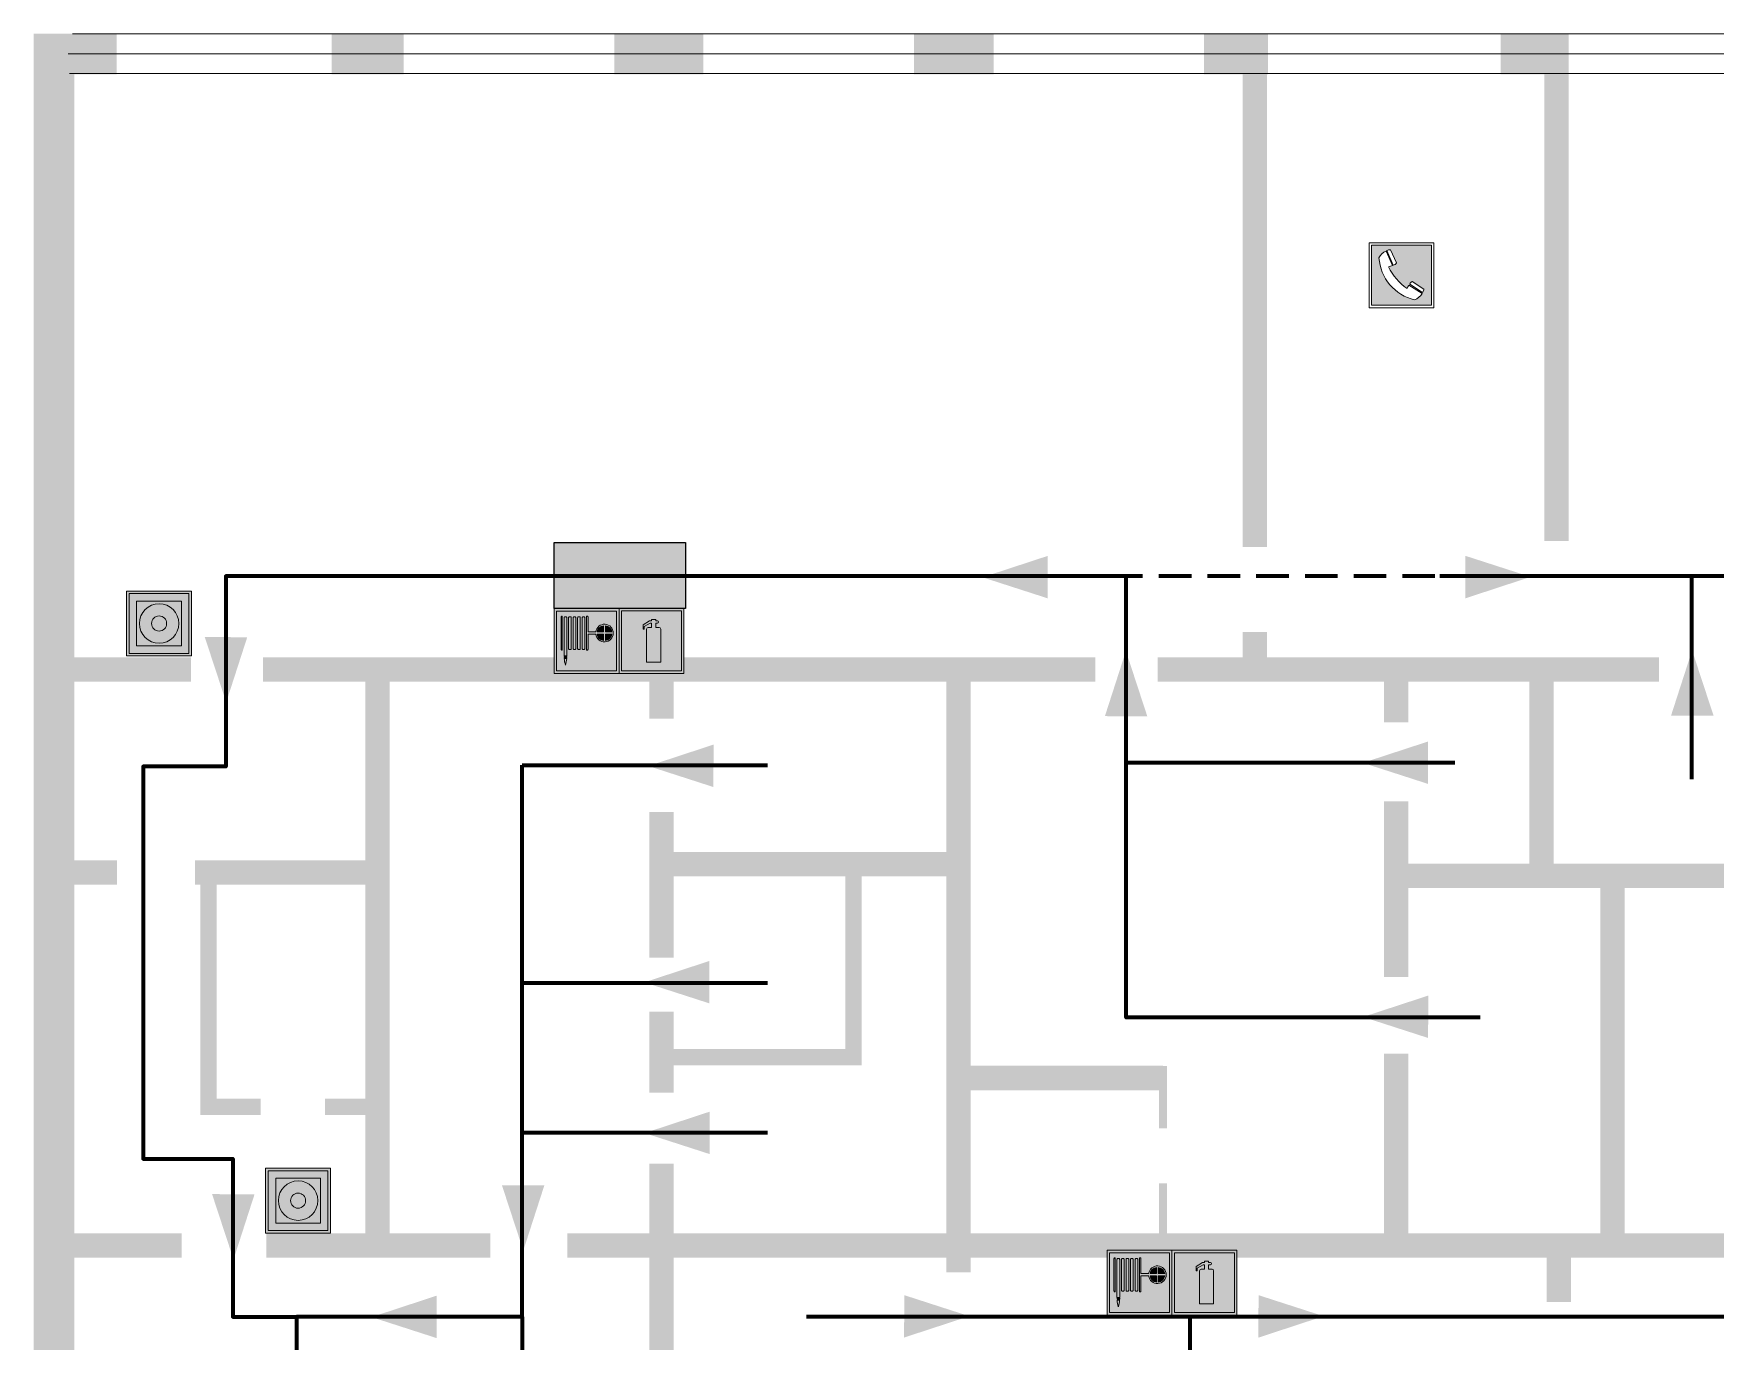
# Model space of a CAD drawing. Header units: millimetres. Extents: x 13114 to 67229, y 22859 to 38520.
# Drawn here: x 30565.2 to 30772.3, y 30630.4 to 30791.4 of the extents above; entities that cross this region are included whole.
import ezdxf

# ---------------------------------------------------------------- set-up
doc = ezdxf.new("R2010")
doc.units = ezdxf.units.MM
doc.linetypes.add('{ Wide Dash }', pattern=[12, 4, -2, 4, -2])
doc.layers.add('План_Штампы', color=7, linetype='Continuous')

# ---------------------------------------------------------------- blocks, each defined once
blk = doc.blocks.new('A$C37112FD5')
at = {"true_color": 0xf5f5ff}
h = blk.add_hatch(color=7, dxfattribs=at)
h.dxf.hatch_style = 1
h.paths.add_polyline_path([(12.8, -7.4), (0, -7.4), (0, -20.2), (12.8, -20.2)])
h.paths.add_polyline_path([(12.29, -7.91), (12.29, -19.69), (0.51, -19.69), (0.51, -7.91)], flags=16)
h.paths.add_polyline_path([(4.98, -9.04, -0.42597), (5.17, -9.22), (5.17, -12.25), (5.17, -15.29, -0.432244), (4.98, -15.47), (4.83, -15.47, -0.42597), (4.64, -15.29), (4.64, -12.25), (4.64, -9.22, -0.432244), (4.83, -9.04)], flags=0)
h.paths.add_polyline_path([(4.28, -9.22), (4.28, -12.25), (4.28, -15.29, -0.432244), (4.09, -15.47), (3.94, -15.47, -0.42597), (3.75, -15.29), (3.75, -12.25), (3.75, -9.22, -0.432244), (3.94, -9.04), (4.09, -9.04, -0.42597)], flags=0)
h.paths.add_polyline_path([(5.72, -9.04), (5.87, -9.04, -0.42597), (6.06, -9.22), (6.06, -12.25), (6.06, -15.29, -0.432244), (5.87, -15.47), (5.72, -15.47, -0.42597), (5.53, -15.29), (5.53, -12.25), (5.53, -9.22, -0.432244)], flags=0)
h.paths.add_polyline_path([(6.42, -8.9), (6.5, -8.9, -0.42597), (6.69, -9.08), (6.69, -12.03), (8.21, -12.03, -15.824349), (8.21, -12.47), (6.69, -12.47), (6.69, -15.42, -0.432244), (6.5, -15.6), (6.42, -15.6)], flags=0)
h.paths.add_polyline_path([(3.39, -9.22), (3.39, -12.25), (3.39, -15.29, -0.432244), (3.2, -15.47), (3.05, -15.47, -0.42597), (2.85, -15.29), (2.85, -12.25), (2.85, -9.22, -0.432244), (3.05, -9.04), (3.2, -9.04, -0.42597)], flags=0)
h.paths.add_polyline_path([(2.5, -9.22), (2.5, -16.71), (1.96, -16.71), (1.96, -9.22, -0.432244), (2.15, -9.04), (2.31, -9.04, -0.42597)], flags=0)
h.paths.add_polyline_path([(1.61, -8.9), (1.61, -15.6), (1.57, -15.6, -0.42597), (1.37, -15.42), (1.37, -12.03), (1.37, -9.09, -0.432244), (1.57, -8.9)], flags=0)
h.paths.add_polyline_path([(9.76, -10.81), (9.76, -12.03), (8.49, -12.03, -0.336371)], flags=0)
h.paths.add_polyline_path([(8.49, -12.47), (9.76, -12.47), (9.76, -13.7, -0.336371)], flags=0)
h.paths.add_polyline_path([(10.11, -10.81, -0.336371), (11.38, -12.03), (10.11, -12.03)], flags=0)
h.paths.add_polyline_path([(10.11, -12.47), (11.38, -12.47, -0.336371), (10.11, -13.7)], flags=0)
h.paths.add_polyline_path([(2.5, -16.84), (2.5, -17.05), (1.97, -17.05), (1.97, -16.84)], flags=0)
h.paths.add_polyline_path([(2.5, -17.24, -0.033778), (2.24, -18.6, -0.033778), (1.97, -17.24)], flags=0)
h = blk.add_hatch(color=242)
h.dxf.hatch_style = 1
h.paths.add_polyline_path([(12.29, -7.91), (0.51, -7.91), (0.51, -19.69), (12.29, -19.69)])
h.paths.add_polyline_path([(6.42, -15.6), (6.42, -8.9), (6.5, -8.9, -0.42597), (6.69, -9.08), (6.69, -12.03), (8.21, -12.03, -15.824349), (8.21, -12.47), (6.69, -12.47), (6.69, -15.42, -0.432244), (6.5, -15.6)], flags=16)
h.paths.add_polyline_path([(5.87, -15.47), (5.72, -15.47, -0.42597), (5.53, -15.29), (5.53, -12.25), (5.53, -9.22, -0.432244), (5.72, -9.04), (5.87, -9.04, -0.42597), (6.06, -9.22), (6.06, -12.25), (6.06, -15.29, -0.432244)], flags=16)
h.paths.add_polyline_path([(4.98, -15.47), (4.83, -15.47, -0.42597), (4.64, -15.29), (4.64, -12.25), (4.64, -9.22, -0.432244), (4.83, -9.04), (4.98, -9.04, -0.42597), (5.17, -9.22), (5.17, -12.25), (5.17, -15.29, -0.432244)], flags=16)
h.paths.add_polyline_path([(4.09, -15.47), (3.94, -15.47, -0.42597), (3.75, -15.29), (3.75, -12.25), (3.75, -9.22, -0.432244), (3.94, -9.04), (4.09, -9.04, -0.42597), (4.28, -9.22), (4.28, -12.25), (4.28, -15.29, -0.432244)], flags=16)
h.paths.add_polyline_path([(3.2, -15.47), (3.05, -15.47, -0.42597), (2.85, -15.29), (2.85, -12.25), (2.85, -9.22, -0.432244), (3.05, -9.04), (3.2, -9.04, -0.42597), (3.39, -9.22), (3.39, -12.25), (3.39, -15.29, -0.432244)], flags=16)
h.paths.add_polyline_path([(2.5, -17.05), (1.97, -17.05), (1.97, -16.84), (2.5, -16.84)], flags=16)
h.paths.add_polyline_path([(2.5, -17.24, -0.033778), (2.24, -18.6, -0.033778), (1.97, -17.24)], flags=16)
h.paths.add_polyline_path([(2.5, -16.71), (1.96, -16.71), (1.96, -9.22, -0.432244), (2.15, -9.04), (2.31, -9.04, -0.42597), (2.5, -9.22)], flags=16)
h.paths.add_polyline_path([(1.61, -15.6), (1.57, -15.6, -0.42597), (1.37, -15.42), (1.37, -12.03), (1.37, -9.09, -0.432244), (1.57, -8.9), (1.61, -8.9)], flags=16)
h.paths.add_polyline_path([(8.49, -12.47), (9.76, -12.47), (9.76, -13.7, -0.336371)], flags=0)
h.paths.add_polyline_path([(10.11, -13.7), (10.11, -12.47), (11.38, -12.47, -0.336371)], flags=0)
h.paths.add_polyline_path([(8.49, -12.03, -0.336371), (9.76, -10.81), (9.76, -12.03)], flags=0)
h.paths.add_polyline_path([(10.11, -12.03), (10.11, -10.81, -0.336371), (11.38, -12.03)], flags=0)
h = blk.add_hatch(color=7, dxfattribs=at)
h.dxf.hatch_style = 1
h.paths.add_polyline_path([(1.61, -8.9), (1.57, -8.9, 0.432244), (1.37, -9.09), (1.37, -12.03), (1.37, -15.42, 0.42597), (1.57, -15.6), (1.61, -15.6)])
h.paths.add_polyline_path([(2.5, -9.22, 0.42597), (2.31, -9.04), (2.15, -9.04, 0.432244), (1.96, -9.22), (1.96, -16.71), (2.5, -16.71)])
h.paths.add_polyline_path([(2.5, -16.84), (1.97, -16.84), (1.97, -17.05), (2.5, -17.05)])
h.paths.add_polyline_path([(2.5, -17.24), (1.97, -17.24, 0.033778), (2.24, -18.6, 0.033778)])
h.paths.add_polyline_path([(3.39, -12.25), (3.39, -9.22, 0.42597), (3.2, -9.04), (3.05, -9.04, 0.432244), (2.85, -9.22), (2.85, -12.25), (2.85, -15.29, 0.42597), (3.05, -15.47), (3.2, -15.47, 0.432244), (3.39, -15.29)])
h.paths.add_polyline_path([(4.28, -12.25), (4.28, -9.22, 0.42597), (4.09, -9.04), (3.94, -9.04, 0.432244), (3.75, -9.22), (3.75, -12.25), (3.75, -15.29, 0.42597), (3.94, -15.47), (4.09, -15.47, 0.432244), (4.28, -15.29)])
h.paths.add_polyline_path([(5.17, -12.25), (5.17, -9.22, 0.42597), (4.98, -9.04), (4.83, -9.04, 0.432244), (4.64, -9.22), (4.64, -12.25), (4.64, -15.29, 0.42597), (4.83, -15.47), (4.98, -15.47, 0.432244), (5.17, -15.29)])
h.paths.add_polyline_path([(6.06, -12.25), (6.06, -9.22, 0.42597), (5.87, -9.04), (5.72, -9.04, 0.432244), (5.53, -9.22), (5.53, -12.25), (5.53, -15.29, 0.42597), (5.72, -15.47), (5.87, -15.47, 0.432244), (6.06, -15.29)])
h.paths.add_polyline_path([(6.69, -12.47), (8.21, -12.47, 15.824349), (8.21, -12.03), (6.69, -12.03), (6.69, -9.08, 0.42597), (6.5, -8.9), (6.42, -8.9), (6.42, -15.6), (6.5, -15.6, 0.432244), (6.69, -15.42)])
h.paths.add_polyline_path([(8.49, -12.47), (9.76, -12.47), (9.76, -13.7, -0.336371)], flags=16)
h.paths.add_polyline_path([(8.49, -12.03, -0.336371), (9.76, -10.81), (9.76, -12.03)], flags=16)
h.paths.add_polyline_path([(10.11, -12.47), (11.38, -12.47, -0.336371), (10.11, -13.7)], flags=16)
h.paths.add_polyline_path([(10.11, -12.03), (10.11, -10.81, -0.336371), (11.38, -12.03)], flags=16)
h = blk.add_hatch(color=242)
h.dxf.hatch_style = 1
h.paths.add_polyline_path([(9.76, -10.81, 0.336371), (8.49, -12.03), (9.76, -12.03)])
h.paths.add_polyline_path([(10.11, -10.81), (10.11, -12.03), (11.38, -12.03, 0.336371)])
h.paths.add_polyline_path([(11.38, -12.47), (10.11, -12.47), (10.11, -13.7, 0.336371)])
h.paths.add_polyline_path([(9.76, -12.47), (8.49, -12.47, 0.336371), (9.76, -13.7)])
at = {"color": 242, "lineweight": 5}
for p, q in [((0, -20.2), (0, -7.4)), ((0, -7.4), (12.8, -7.4)), ((1.37, -12.03), (1.37, -9.08)), ((1.57, -8.9), (1.61, -8.9)), ((1.61, -8.9), (1.61, -15.6)), ((1.96, -16.71), (1.96, -9.22)), ((2.15, -9.04), (2.31, -9.04)), ((2.5, -16.71), (2.5, -9.22)), ((2.85, -12.25), (2.85, -9.22)), ((3.05, -9.04), (3.2, -9.04)), ((3.39, -12.25), (3.39, -9.22)), ((3.75, -12.25), (3.75, -9.22)), ((3.94, -9.04), (4.09, -9.04)), ((4.28, -12.25), (4.28, -9.22)), ((4.64, -12.25), (4.64, -9.22)), ((4.83, -9.04), (4.98, -9.04)), ((5.17, -12.25), (5.17, -9.22)), ((5.53, -12.25), (5.53, -9.22)), ((5.72, -9.04), (5.87, -9.04)), ((6.06, -12.25), (6.06, -9.22)), ((6.42, -8.9), (6.42, -15.6)), ((6.5, -8.9), (6.42, -8.9)), ((6.69, -12.03), (6.69, -9.08)), ((12.8, -20.2), (12.8, -7.4)), ((1.37, -12.03), (1.37, -15.42)), ((2.85, -12.25), (2.85, -15.29)), ((3.39, -12.25), (3.39, -15.29)), ((3.75, -12.25), (3.75, -15.29)), ((4.28, -12.25), (4.28, -15.29)), ((4.64, -12.25), (4.64, -15.29)), ((5.17, -12.25), (5.17, -15.29)), ((5.53, -12.25), (5.53, -15.29)), ((6.06, -12.25), (6.06, -15.29)), ((8.21, -12.03), (6.69, -12.03)), ((8.21, -12.47), (6.69, -12.47)), ((6.69, -12.47), (6.69, -15.42)), ((9.76, -12.03), (8.49, -12.03)), ((9.76, -12.47), (8.49, -12.47)), ((9.76, -10.81), (9.76, -12.03)), ((9.76, -12.47), (9.76, -13.7)), ((10.11, -10.81), (10.11, -12.03)), ((11.38, -12.03), (10.11, -12.03)), ((11.38, -12.47), (10.11, -12.47)), ((10.11, -12.47), (10.11, -13.7)), ((1.57, -15.6), (1.61, -15.6)), ((3.05, -15.47), (3.2, -15.47)), ((3.94, -15.47), (4.09, -15.47)), ((4.83, -15.47), (4.98, -15.47)), ((5.72, -15.47), (5.87, -15.47)), ((6.42, -15.6), (6.5, -15.6)), ((1.96, -16.71), (2.5, -16.71)), ((1.97, -16.84), (2.5, -16.84)), ((1.97, -17.05), (1.97, -16.84)), ((2.5, -17.05), (1.97, -17.05)), ((1.97, -17.24), (2.5, -17.24)), ((2.5, -16.84), (2.5, -17.05)), ((0, -20.2), (12.8, -20.2))]:
    blk.add_line(p, q, dxfattribs=at)
blk.add_lwpolyline([(0.51, -7.91), (12.29, -7.91), (12.29, -19.69), (0.51, -19.69)], close=True, dxfattribs=at)
for centre, radius, start, end in [((1.56, -9.09), 0.182, 87.1027, 180.6071), ((2.15, -9.22), 0.182, 87.1027, 180.6071), ((2.32, -9.22), 0.182, 359.3929, 92.8973), ((3.04, -9.22), 0.182, 87.1027, 180.6071), ((3.21, -9.22), 0.182, 359.3929, 92.8973), ((3.93, -9.22), 0.182, 87.1027, 180.6071), ((4.1, -9.22), 0.182, 359.3929, 92.8973), ((4.82, -9.22), 0.182, 87.1027, 180.6071), ((4.99, -9.22), 0.182, 359.3929, 92.8973), ((5.71, -9.22), 0.182, 87.1027, 180.6071), ((5.88, -9.22), 0.182, 359.3929, 92.8973), ((6.51, -9.09), 0.182, 359.3929, 92.8973), ((9.93, -12.25), 1.74, 187.2319, 172.7681), ((9.93, -12.25), 1.46, 96.9927, 171.3585), ((9.93, -12.25), 1.46, 188.6415, 263.0073), ((9.93, -12.25), 1.46, 8.6415, 83.0073), ((9.93, -12.25), 1.46, 276.9927, 351.3585), ((1.56, -15.42), 0.182, 179.3929, 272.8973), ((3.04, -15.29), 0.182, 179.3929, 272.8973), ((3.21, -15.29), 0.182, 267.1027, 0.6071), ((3.93, -15.29), 0.182, 179.3929, 272.8973), ((4.1, -15.29), 0.182, 267.1027, 0.6071), ((4.82, -15.29), 0.182, 179.3929, 272.8973), ((4.99, -15.29), 0.182, 267.1027, 0.6071), ((5.71, -15.29), 0.182, 179.3929, 272.8973), ((5.88, -15.29), 0.182, 267.1027, 0.6071), ((6.51, -15.42), 0.182, 267.1027, 0.6071), ((12.17, -15.98), 10.27, 187.041, 194.7793), ((-7.7, -15.98), 10.27, 345.2207, 352.959)]:
    blk.add_arc(centre, radius, start, end, dxfattribs=at)
blk = doc.blocks.new('A$C3AD82952')
at = {"true_color": 0xf5f5ff}
h = blk.add_hatch(color=7, dxfattribs=at)
h.dxf.hatch_style = 1
h.paths.add_polyline_path([(8.21, 8.73, 0.414214), (7.89, 9.05), (7.22, 9.05), (7.22, 9.92), (7.59, 9.92, 1), (7.57, 10.36), (7.22, 10.36), (7.22, 10.6), (6.43, 10.6), (6.43, 10.36), (6.01, 10.36), (4.74, 9.59), (4.74, 8.69), (4.98, 8.73), (4.98, 9.26), (6.12, 9.91), (6.43, 9.91), (6.43, 9.05), (5.76, 9.05, 0.414214), (5.44, 8.73), (5.44, 2.2), (8.21, 2.2)], flags=0)
h.paths.add_polyline_path([(12.8, 12.8), (0, 12.8), (0, 0), (12.8, 0)])
h.paths.add_polyline_path([(0.51, 12.29), (12.29, 12.29), (12.29, 0.51), (0.51, 0.51)], flags=16)
h.paths.add_polyline_path([(4.74, 9.59), (6.01, 10.36), (6.43, 10.36), (6.43, 10.6), (7.22, 10.6), (7.22, 10.36), (7.59, 10.36, -0.94586), (7.59, 9.92), (7.22, 9.92), (7.22, 9.05), (7.89, 9.05, -0.414214), (8.21, 8.73), (8.21, 2.2), (5.44, 2.2), (5.44, 8.73, -0.414214), (5.76, 9.05), (6.43, 9.05), (6.43, 9.91), (6.12, 9.91), (4.98, 9.26), (4.98, 8.73), (4.74, 8.69)], flags=0)
h = blk.add_hatch(color=242)
h.dxf.hatch_style = 1
h.paths.add_polyline_path([(12.29, 12.29), (0.51, 12.29), (0.51, 0.51), (12.29, 0.51)])
h.paths.add_polyline_path([(4.74, 8.69), (4.74, 9.59), (6.01, 10.36), (6.43, 10.36), (6.43, 10.6), (7.22, 10.6), (7.22, 10.36), (7.59, 10.36, -0.94586), (7.59, 9.92), (7.22, 9.92), (7.22, 9.05), (7.89, 9.05, -0.414214), (8.21, 8.73), (8.21, 2.2), (5.44, 2.2), (5.44, 8.73, -0.414214), (5.76, 9.05), (6.43, 9.05), (6.43, 9.91), (6.12, 9.91), (4.98, 9.26), (4.98, 8.73)], flags=16)
h = blk.add_hatch(color=7, dxfattribs=at)
h.dxf.hatch_style = 1
h.paths.add_polyline_path([(8.21, 8.73, 0.414214), (7.89, 9.05), (7.22, 9.05), (7.22, 9.92), (7.59, 9.92, 1), (7.57, 10.36), (7.22, 10.36), (7.22, 10.6), (6.43, 10.6), (6.43, 10.36), (6.01, 10.36), (4.74, 9.59), (4.74, 8.69), (4.98, 8.73), (4.98, 9.26), (6.12, 9.91), (6.43, 9.91), (6.43, 9.05), (5.76, 9.05, 0.414214), (5.44, 8.73), (5.44, 2.2), (8.21, 2.2)])
at = {"color": 242, "lineweight": 5}
for p, q in [((0, 0), (0, 12.8)), ((0, 12.8), (12.8, 12.8)), ((6.01, 10.36), (4.74, 9.59)), ((6.01, 10.36), (6.43, 10.36)), ((7.22, 10.6), (6.43, 10.6)), ((6.43, 10.6), (6.43, 10.36)), ((7.22, 10.36), (7.22, 10.6)), ((7.59, 10.36), (7.22, 10.36)), ((12.8, 0), (12.8, 12.8)), ((4.74, 9.59), (4.74, 8.69)), ((4.74, 8.69), (4.98, 8.73)), ((4.98, 9.26), (6.12, 9.91)), ((4.98, 8.73), (4.98, 9.26)), ((5.44, 2.2), (5.44, 8.73)), ((5.76, 9.05), (6.43, 9.05)), ((6.12, 9.91), (6.43, 9.91)), ((6.43, 9.91), (6.43, 9.05)), ((7.22, 9.05), (7.22, 9.92)), ((7.59, 9.92), (7.22, 9.92)), ((7.89, 9.05), (7.22, 9.05)), ((8.21, 2.2), (8.21, 8.73)), ((0, 0), (12.8, 0)), ((5.44, 2.2), (8.21, 2.2))]:
    blk.add_line(p, q, dxfattribs=at)
blk.add_lwpolyline([(0.51, 12.29), (12.29, 12.29), (12.29, 0.51), (0.51, 0.51)], close=True, dxfattribs=at)
for centre, radius, start, end in [((7.58, 10.14), 0.223, 273.1875, 86.8125), ((5.76, 8.73), 0.32, 90, 180), ((7.89, 8.73), 0.32, 0, 90)]:
    blk.add_arc(centre, radius, start, end, dxfattribs=at)
blk = doc.blocks.new('A$C54414219')
at = {"true_color": 0xffffff}
h = blk.add_hatch(color=7, dxfattribs=at)
h.paths.add_polyline_path([(2.39, -9.45), (2.39, -18.3), (11.23, -18.3), (11.23, -9.45)], flags=0)
h.paths.add_polyline_path([(10.71, -13.87, -1), (2.92, -13.87, -1)], flags=0)
h.paths.add_polyline_path([(8.3, -13.87, -1), (5.33, -13.87, -1)], flags=0)
h.paths.add_polyline_path([(0.41, -7.47), (0.41, -20.27), (13.21, -20.27), (13.21, -7.47)])
h.paths.add_polyline_path([(0.92, -19.77), (12.71, -19.77), (12.71, -7.98), (0.92, -7.98)], flags=16)
h.paths.add_polyline_path([(11.23, -9.45), (11.23, -18.3), (2.39, -18.3), (2.39, -9.45)], flags=0)
at = {"lineweight": 5}
h = blk.add_hatch(color=242, dxfattribs=at)
h.paths.add_polyline_path([(12.71, -7.98), (0.92, -7.98), (0.92, -19.77), (12.71, -19.77)])
h.paths.add_polyline_path([(11.23, -18.3), (2.39, -18.3), (2.39, -9.45), (11.23, -9.45)], flags=16)
h.paths.add_polyline_path([(10.71, -13.87, -1), (2.92, -13.87, -1)], flags=0)
h.paths.add_polyline_path([(8.3, -13.87, -1), (5.33, -13.87, -1)], flags=0)
at = {"true_color": 0xffffff}
h = blk.add_hatch(color=7, dxfattribs=at)
h.paths.add_polyline_path([(2.39, -9.45), (2.39, -18.3), (11.23, -18.3), (11.23, -9.45)])
h.paths.add_polyline_path([(10.71, -13.87, -1), (2.92, -13.87, -1)], flags=16)
h.paths.add_polyline_path([(8.3, -13.87, -1), (5.33, -13.87, -1)], flags=0)
at = {"lineweight": 5}
h = blk.add_hatch(color=242, dxfattribs=at)
h.paths.add_polyline_path([(2.92, -13.87, 1), (10.71, -13.87, 1)])
h.paths.add_polyline_path([(8.3, -13.87, -1), (5.33, -13.87, -1)], flags=16)
at = {"color": 242, "lineweight": 5}
for p, q in [((0.41, -20.27), (0.41, -7.47)), ((0.41, -7.47), (13.21, -7.47)), ((0.41, -7.47), (13.21, -7.47)), ((13.21, -20.27), (13.21, -7.47)), ((0.41, -20.27), (13.21, -20.27))]:
    blk.add_line(p, q, dxfattribs=at)
for points in [[(0.92, -7.98), (12.71, -7.98), (12.71, -19.77), (0.92, -19.77)], [(2.39, -9.45), (11.23, -9.45), (11.23, -18.3), (2.39, -18.3)]]:
    blk.add_lwpolyline(points, close=True, dxfattribs=at)
for radius in [3.89, 1.49]:
    blk.add_circle((6.81, -13.87), radius, dxfattribs=at)
blk = doc.blocks.new('A$C456E1F9C')
at = {"lineweight": 5}
h = blk.add_hatch(color=242, dxfattribs=at)
h.paths.add_polyline_path([(0.51, -1.47), (0.51, -13.26), (12.29, -13.26), (12.29, -1.47)])
h.paths.add_polyline_path([(5.42, -4.95, -0.254479), (4.78, -5.4), (3.52, -2.53, -0.209735), (4.23, -2.4)], flags=16)
h.paths.add_polyline_path([(8.53, -8.6), (10.87, -10.17), (10.54, -10.76), (8.03, -9.13, -0.192251)], flags=16)
h.paths.add_polyline_path([(4.61, -5.49, 0.005518), (3.87, -5.72, 0.128647), (7.49, -10.01, 0.00809), (7.83, -9.33), (10.47, -10.97, -0.16736), (8.99, -12.25, -0.327862), (1.95, -3.95, -0.166952), (3.36, -2.62)], flags=16)
at = {"color": 242, "lineweight": 5}
for p, q in [((0, -13.77), (0, -0.97)), ((12.8, -0.97), (0, -0.97)), ((4.61, -5.49), (3.36, -2.62)), ((3.52, -2.53), (4.78, -5.4)), ((4.23, -2.4), (5.42, -4.95)), ((12.8, -13.77), (12.8, -0.97)), ((7.83, -9.33), (10.47, -10.97)), ((8.03, -9.13), (10.54, -10.76)), ((10.81, -10.12), (8.53, -8.6)), ((10.54, -10.76), (10.8, -10.3)), ((10.8, -10.3), (10.81, -10.12)), ((0, -13.77), (12.8, -13.77))]:
    blk.add_line(p, q, dxfattribs=at)
blk.add_lwpolyline([(0.51, -1.47), (12.29, -1.47), (12.29, -13.26), (0.51, -13.26)], close=True, dxfattribs=at)
for centre, radius, start, end in [((4.59, -5.34), 2.99, 114.2845, 152.1974), ((4.02, -3.27), 0.891, 76.3284, 123.7092), ((11.12, -3.31), 9.19, 183.9915, 256.6009), ((14.98, -39.1), 35.17, 107.1487, 108.4135), ((13.86, -0.94), 11.08, 205.5536, 234.8762), ((4.68, -4.59), 0.824, 276.9621, 334.0723), ((-13.31, 0.8), 23.44, 332.5487, 334.4027), ((8.94, -9.5), 0.989, 114.4092, 157.9388), ((7.87, -9.46), 3, 291.9291, 329.9329)]:
    blk.add_arc(centre, radius, start, end, dxfattribs=at)
blk = doc.blocks.new('A$C32E8229D')
at = {"true_color": 0xffffff}
blk.add_hatch(color=7, dxfattribs=at).paths.add_polyline_path([(0, 0), (0, -8), (16, -8), (16, 0)])
h = blk.add_hatch(color=126)
h.paths.add_polyline_path([(0.2, -0.2), (15.8, -0.2), (15.8, -7.8), (0.2, -7.8)])
h.paths.add_polyline_path([(13.49, -2.05), (12.08, -2.05), (11.37, -2.63, 0.162397), (11.29, -2.84), (11.29, -3.63), (10.35, -3.63), (10.35, -4.05), (11.68, -4.05), (11.68, -3.48), (12.26, -4.28), (11.29, -5.1), (11.29, -6.78), (11.85, -6.78), (11.85, -5.44), (12.8, -4.64), (12.8, -5.94), (14.46, -5.94), (14.46, -5.39), (13.45, -5.39), (13.45, -3.97), (12.46, -2.59), (13.15, -2.59), (13.69, -3.34), (14.18, -3)], flags=16)
h.paths.add_polyline_path([(10.74, -1.82, 1), (11.8, -1.82, 1)], flags=16)
h.paths.add_polyline_path([(9.39, -3.59), (5.99, -3.59), (6.56, -3.03), (5.91, -3.03), (5.1, -3.83), (5.91, -4.64), (6.56, -4.64), (5.99, -4.09), (9.39, -4.09)], flags=16)
h.paths.add_polyline_path([(4.29, -1.08), (1.72, -1.08), (1.72, -6.6), (4.29, -6.6)], flags=16)
at = {"color": 126}
blk.add_lwpolyline([(16, -8), (0, -8), (0, 0), (16, 0)], close=True, dxfattribs=at)

msp = doc.modelspace()

# ---------------------------------------------------------------- linework, layer by layer
at = {"lineweight": 0}
for points, const_width in [([(30567.68, 30650.9), (30567.68, 30788.95), (30575.42, 30788.95)], 5), ([(30601.9, 30788.95), (30610.77, 30788.95)], 5), ([(30636.69, 30788.95), (30647.67, 30788.95)], 5), ([(30673.59, 30788.95), (30683.44, 30788.95)], 5), ([(30709.31, 30788.95), (30717.21, 30788.95)], 5), ([(30745.88, 30788.95), (30754.24, 30788.95)], 5), ([(30715.59, 30728.25), (30715.59, 30788.22)], 3), ([(30752.74, 30728.97), (30752.74, 30788.95)], 3), ([(30715.59, 30713.13), (30715.59, 30717.77)], 3), ([(30584.57, 30713.13), (30568.04, 30713.13)], 3), ([(30695.96, 30713.13), (30593.43, 30713.13)], 3), ([(30607.54, 30641.06), (30607.54, 30713.13)], 3), ([(30642.51, 30713.13), (30642.51, 30707.1)], 3), ([(30679.09, 30713.13), (30679.09, 30638.91)], 3), ([(30765.36, 30713.13), (30703.62, 30713.13)], 3), ([(30732.98, 30713.13), (30732.98, 30706.63)], 3), ([(30750.91, 30713.13), (30750.91, 30687.72), (30806.96, 30687.72)], 3), ([(30750.91, 30687.72), (30732.98, 30687.72), (30732.98, 30696.93)], 3), ([(30642.51, 30689.18), (30642.51, 30695.58)], 3), ([(30567.68, 30688.16), (30575.43, 30688.16)], 3), ([(30607.54, 30688.16), (30585.04, 30688.16)], 3), ([(30679.09, 30689.18), (30642.51, 30689.18), (30642.51, 30677.66)], 3), ([(30642.51, 30665.41), (30666.15, 30665.41), (30666.15, 30689.18)], 2), ([(30732.98, 30687.72), (30732.98, 30675.28)], 3), ([(30759.63, 30687.72), (30759.63, 30642.23)], 3), ([(30642.51, 30671), (30642.51, 30661.02)], 3), ([(30732.98, 30665.83), (30732.98, 30642.23)], 3), ([(30679.09, 30662.84), (30704.28, 30662.84)], 3), ([(30575.52, 30565.97), (30567.68, 30565.97), (30567.68, 30656.72)], 5), ([(30642.51, 30642.23), (30642.51, 30652.31)], 3), ([(30583.42, 30642.23), (30568.68, 30642.23)], 3), ([(30621.42, 30642.23), (30593.83, 30642.23)], 3), ([(30767.48, 30642.23), (30630.93, 30642.23)], 3), ([(30822.07, 30642.23), (30767.48, 30642.23)], 3), ([(30753.03, 30635.27), (30753.03, 30641.14)], 3)]:
    msp.add_lwpolyline(points, dxfattribs=dict(at, const_width=const_width))
for points in [[(30888.96, 30791.44), (30569.97, 30791.44)], [(30888.45, 30788.95), (30569.45, 30788.95)], [(30888.6, 30786.52), (30569.61, 30786.52)]]:
    msp.add_lwpolyline(points, dxfattribs=at)
at = {"color": 126, "lineweight": 100, "true_color": 0x008754}
for points in [[(30904.56, 30781.05), (30904.56, 30705.32), (30867.48, 30705.32), (30867.48, 30633.45), (30892.2, 30633.45), (30771.96, 30633.45)], [(30696.21, 30724.65), (30588.87, 30724.65), (30588.87, 30701.2), (30578.66, 30701.2), (30578.66, 30652.88), (30589.72, 30652.88), (30589.72, 30633.45), (30597.56, 30633.45)], [(30743.33, 30670.31), (30699.72, 30670.31), (30699.72, 30724.65), (30696.21, 30724.65)], [(30904.56, 30724.65), (30738.35, 30724.65)], [(30769.37, 30724.65), (30769.37, 30699.65)], [(30625.36, 30695.35), (30625.36, 30701.35)], [(30625.36, 30701.35), (30655.55, 30701.35)], [(30740.22, 30701.65), (30702.03, 30701.65), (30699.72, 30701.65)], [(30625.36, 30633.45), (30625.36, 30695.35)], [(30655.55, 30674.51), (30625.36, 30674.51)], [(30625.36, 30656.12), (30655.55, 30656.12)], [(30625.36, 30633.45), (30597.56, 30633.45), (30597.56, 30571.84)], [(30625.36, 30633.45), (30625.36, 30591.29)], [(30771.96, 30633.45), (30660.38, 30633.45)], [(30707.58, 30633.45), (30707.58, 30591.29)]]:
    msp.add_lwpolyline(points, dxfattribs=at)
at = {"color": 126, "linetype": '{ Wide Dash }', "lineweight": 100, "true_color": 0x008754}
for points in [[(30737.77, 30724.65), (30698.85, 30724.65)], [(30767.59, 30633.45), (30738.78, 30633.45)]]:
    msp.add_lwpolyline(points, dxfattribs=at)
at = {"lineweight": 100}
for points, const_width in [([(30586.73, 30687.81), (30586.73, 30659.28), (30593.14, 30659.28)], 2), ([(30704.28, 30664.33), (30704.28, 30656.64)], 1), ([(30601.05, 30659.28), (30607.8, 30659.28)], 2), ([(30704.28, 30649.87), (30704.28, 30643.55)], 1), ([(30642.51, 30642.23), (30642.51, 30565.97)], 3)]:
    msp.add_lwpolyline(points, dxfattribs=dict(at, const_width=const_width))
at = {"layer": 'План_Штампы', "color": 126, "true_color": 0x008754}
for points in [[(30690.09, 30727.14), (30690.07, 30721.91), (30682.05, 30724.5)], [(30741.52, 30721.91), (30741.53, 30727.14), (30749.55, 30724.55)], [(30586.26, 30717.14), (30591.49, 30717.12), (30588.9, 30709.11)], [(30702.34, 30707.39), (30697.12, 30707.4), (30699.71, 30715.42)], [(30772.08, 30707.47), (30766.85, 30707.48), (30769.44, 30715.5)], [(30648.92, 30703.9), (30648.91, 30698.67), (30640.89, 30701.26)], [(30736.92, 30704.28), (30736.91, 30699.06), (30728.89, 30701.65)], [(30648.42, 30677.26), (30648.41, 30672.03), (30640.39, 30674.62)], [(30736.94, 30672.99), (30736.93, 30667.77), (30728.91, 30670.36)], [(30648.46, 30658.7), (30648.45, 30653.47), (30640.43, 30656.06)], [(30587.16, 30648.54), (30592.39, 30648.52), (30589.8, 30640.5)], [(30622.86, 30649.63), (30628.08, 30649.61), (30625.49, 30641.6)], [(30614.83, 30636.04), (30614.82, 30630.81), (30606.8, 30633.4)], [(30672.39, 30630.88), (30672.41, 30636.1), (30680.42, 30633.51)], [(30716.03, 30630.87), (30716.04, 30636.1), (30724.06, 30633.51)]]:
    msp.add_solid(points, dxfattribs=at)

# ---------------------------------------------------------------- block references
for name, p, xscale, yscale, zscale in [('A$C456E1F9C', (30729.65, 30766.31), 0.625, 0.625, 0.625), ('A$C37112FD5', (30629.28, 30725.29), 0.6249984004534781, 0.6249984004534781, 0.6249984004534781), ('A$C3AD82952', (30637.28, 30712.67), 0.625, 0.625, 0.625), ('A$C37112FD5', (30697.38, 30646.27), 0.6249984004534781, 0.6249984004534781, 0.6249984004534781), ('A$C3AD82952', (30705.38, 30633.65), 0.625, 0.625, 0.625)]:
    msp.add_blockref(name, p, dxfattribs=dict(xscale=xscale, yscale=yscale, zscale=zscale))
at = {"xscale": 0.625, "yscale": 0.625, "zscale": 0.625, "rotation": 180}
for p in [(30584.89, 30710.14), (30602.01, 30639.07)]:
    msp.add_blockref('A$C54414219', p, dxfattribs=at)
at = {"layer": 'План_Штампы', "color": 126, "true_color": 0x008754, "xscale": 1.012510887696, "yscale": 1.012510887696, "zscale": 1.012510887696, "rotation": 359.9978653237144}
msp.add_blockref('A$C32E8229D', (30629.28, 30728.77), dxfattribs=at)

doc.saveas('drawing.dxf')
